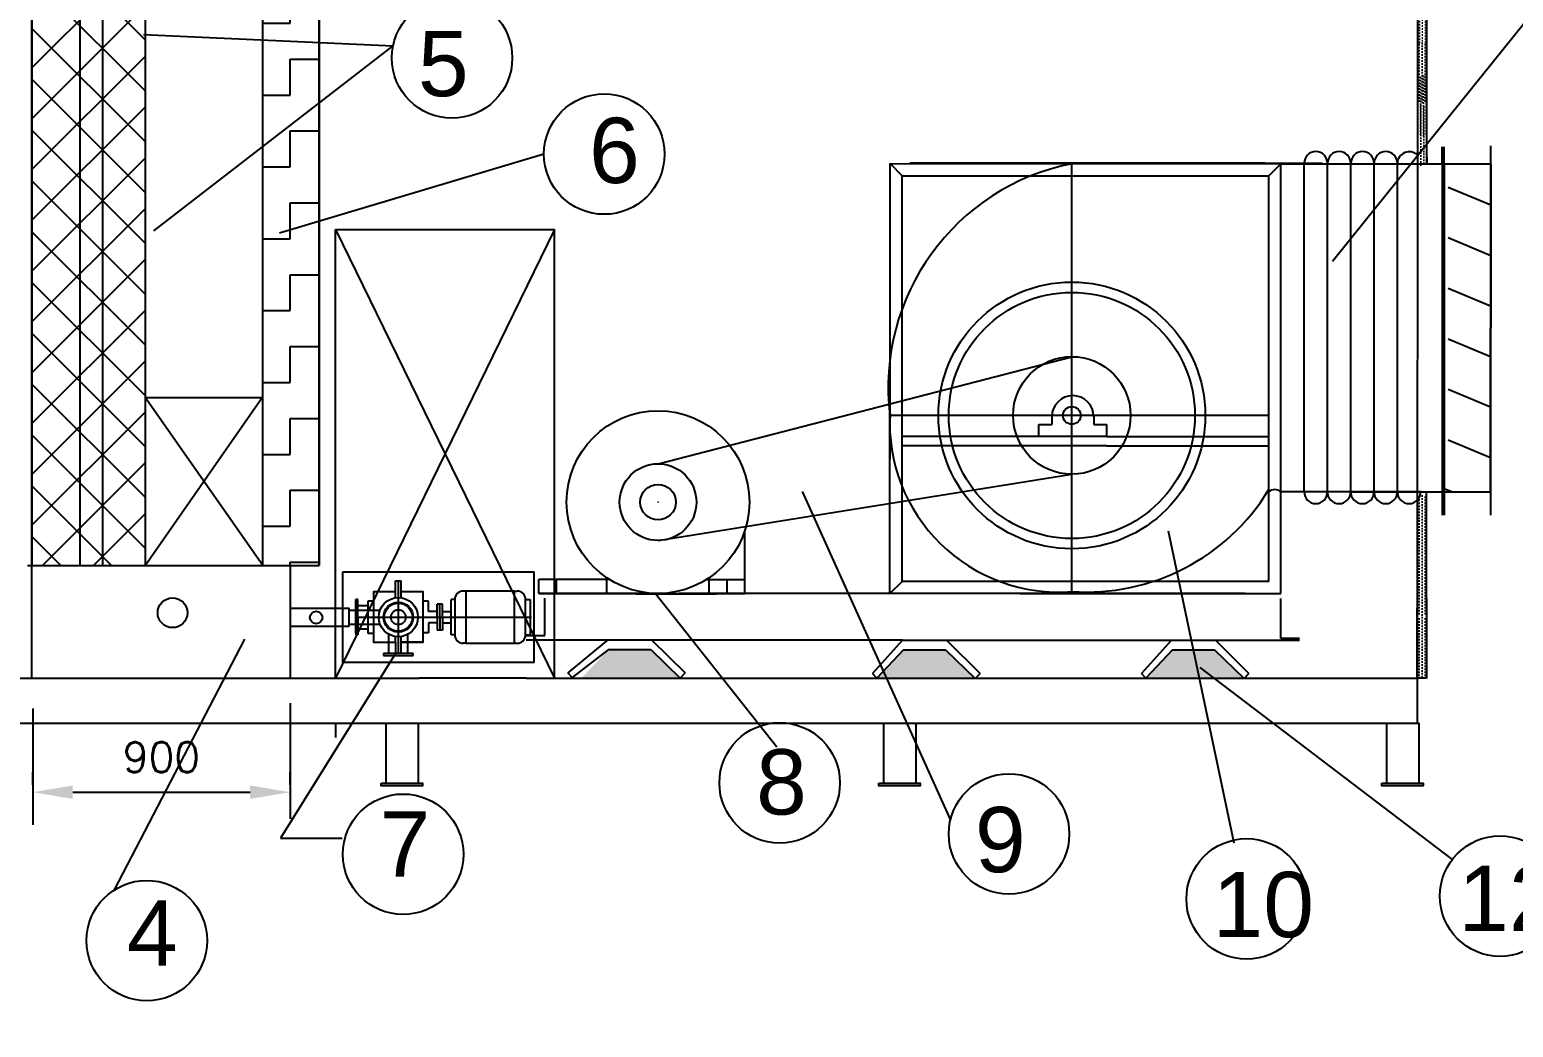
# Model space of a CAD drawing. Extents: x -10400 to 58680, y -1383 to 18331.
# Drawn here: x -8333 to -6109, y 999 to 2494 of the extents above; entities that cross this region are included whole.
import ezdxf

# ---------------------------------------------------------------- set-up
doc = ezdxf.new("R2010")
doc.units = 0
doc.header["$LTSCALE"] = 5
doc.header["$PDMODE"] = 3
doc.layers.get('0').update_dxf_attribs({"linetype": 'CONTINUOUS'})
doc.layers.get('DEFPOINTS').update_dxf_attribs({"linetype": 'CONTINUOUS'})
doc.styles.get("Standard").update_dxf_attribs({"font": 'romans.shx', "height": 150})
doc.dimstyles.get("Standard").update_dxf_attribs({"dimscale": 30, "dimtxt": 2, "dimasz": 1, "dimexe": 0.5, "dimexo": 0.5, "dimgap": 0.2, "dimtad": 1, "dimdec": 0, "dimdsep": 46, "dimtxsty": 'Standard', "dimcen": 2.5, "dimadec": 0, "dimazin": 0, "dimtfac": 1, "dimtdec": 0, "dimtmove": 2, "dimatfit": 3, "dimfxl": 1, "dimtolj": 1, "dimtzin": 0, "dimarcsym": 0})

# ---------------------------------------------------------------- blocks, each defined once
blk = doc.blocks.new('*D26')
at = {"color": 0, "lineweight": -2, "transparency": 16777216}
for p, q in [((-8328.5, 1362.4), (-8328.5, 1381.1)), ((-7942.6, 1362.4), (-7942.6, 1381.1)), ((-8268.5, 1351.1), (-8002.6, 1351.1))]:
    blk.add_line(p, q, dxfattribs=at)
at = {"color": 0, "transparency": 16777216}
for points in [[(-8268.5, 1361.1), (-8268.5, 1341.1), (-8328.5, 1351.1)], [(-8002.6, 1361.1), (-8002.6, 1341.1), (-7942.6, 1351.1)]]:
    blk.add_solid(points, dxfattribs=at)
at = {"layer": 'DEFPOINTS', "color": 0, "transparency": 16777216}
for p in [(-7942.6, 1351.1), (-8328.5, 1302.4), (-7942.6, 1302.4)]:
    blk.add_point(p, dxfattribs=at)
at = {"color": 0, "transparency": 16777216, "insert": (-8135.6, 1403.6), "char_height": 45, "attachment_point": 5}
blk.add_mtext('\\A1;900', dxfattribs=at)

msp = doc.modelspace()

# ---------------------------------------------------------------- hatches: boundary and pattern name
h = msp.add_hatch()
h.set_pattern_fill('CROSS', color=0, scale=2.795901, style=0)
h.set_pattern_definition([(0, (-33536.604, 75.388), (17.75397, 17.75397), [8.876985, -26.630954]), (90, (-33532.165, 70.95), (-17.75397, 17.75397), [8.876985, -26.630954])])
h.paths.add_polyline_path([(-8552, 2248.6), (-8627.5, 2248.6), (-8627.5, 2088.1), (-8552, 2088.1)])
h.paths.add_polyline_path([(-8627.5, 1908.2), (-8552, 1908.2), (-8552, 2077.1), (-8627.5, 2077.1)])
h.paths.add_polyline_path([(-8552, 1897.2), (-8627.5, 1897.2), (-8627.5, 1720.1), (-8552, 1720.1)])
h.paths.add_polyline_path([(-8407.9, 5194.6), (-8407.9, 5564.5), (-8478.3, 5564.5), (-8478.3, 5194.6)], flags=9)
h.paths.add_polyline_path([(-8736, 5196.2), (-8736, 5774), (-8806.4, 5774), (-8806.4, 5196.2)], flags=9)
h.paths.add_polyline_path([(-9074.1, 5212.5), (-9074.1, 5832.7), (-9144.5, 5832.7), (-9144.5, 5212.5)], flags=9)
h.paths.add_polyline_path([(-663.9, 5146), (-301.7, 5146), (-301.7, 5261.9), (-663.9, 5261.9)], flags=9)
h.paths.add_polyline_path([(-884.7, 2227.5), (-786.3, 2227.5), (-786.3, 2290.1), (-884.7, 2290.1)], flags=9)
h.paths.add_polyline_path([(-1182.2, 1325), (-535.4, 1325), (-535.4, 1434.3), (-1182.2, 1434.3)], flags=9)
h.paths.add_polyline_path([(-2394, 1336.2), (-1737.2, 1336.2), (-1737.2, 1421.2), (-2394, 1421.2)], flags=9)
h.paths.add_polyline_path([(-1192.8, 1454.5), (431.9, 1454.5), (431.9, 1830.8), (-1192.8, 1830.8)], flags=9)
h.paths.add_polyline_path([(-2401, 1685.5), (-1417.9, 1685.5), (-1417.9, 1770.4), (-2401, 1770.4)], flags=9)
h.paths.add_polyline_path([(97.1, 2202.2), (374.6, 2202.2), (374.6, 2269.7), (97.1, 2269.7)], flags=9)
h.paths.add_polyline_path([(97.1, 2384.8), (374.6, 2384.8), (374.6, 2452.3), (97.1, 2452.3)], flags=9)
h.paths.add_polyline_path([(93.9, 2018), (371.4, 2018), (371.4, 2085.5), (93.9, 2085.5)], flags=9)
h.paths.add_polyline_path([(93.9, 1854.2), (371.4, 1854.2), (371.4, 1921.7), (93.9, 1921.7)], flags=9)
h.paths.add_polyline_path([(100.5, 2535.7), (378, 2535.7), (378, 2603.2), (100.5, 2603.2)], flags=9)
h.paths.add_polyline_path([(100.5, 2742.8), (378, 2742.8), (378, 2810.3), (100.5, 2810.3)], flags=9)
h.paths.add_polyline_path([(100.5, 2909.8), (378, 2909.8), (378, 2977.3), (100.5, 2977.3)], flags=9)
h.paths.add_polyline_path([(96.9, 3046.6), (359.4, 3046.6), (359.4, 3114.1), (96.9, 3114.1)], flags=9)
h.paths.add_polyline_path([(96.9, 3208.7), (359.4, 3208.7), (359.4, 3276.2), (96.9, 3276.2)], flags=9)
h.paths.add_polyline_path([(103.2, 3347.4), (380.7, 3347.4), (380.7, 3414.9), (103.2, 3414.9)], flags=9)
h.paths.add_polyline_path([(103.2, 3544.2), (380.7, 3544.2), (380.7, 3611.7), (103.2, 3611.7)], flags=9)
h.paths.add_polyline_path([(-854.4, 1840.9), (-421.2, 1840.9), (-421.2, 1936.3), (-854.4, 1936.3)], flags=9)
h.paths.add_polyline_path([(-856.4, 2000.6), (-421.2, 2000.6), (-421.2, 2096), (-856.4, 2096)], flags=9)
h.paths.add_polyline_path([(-894.3, 2552.7), (-720.4, 2552.7), (-720.4, 2615.3), (-894.3, 2615.3)], flags=9)
h.paths.add_polyline_path([(-894.3, 2739.4), (-720.4, 2739.4), (-720.4, 2802), (-894.3, 2802)], flags=9)
h.paths.add_polyline_path([(-889.1, 3031.4), (-598, 3031.4), (-598, 3094), (-889.1, 3094)], flags=9)
h.paths.add_polyline_path([(-889.5, 3193.9), (-598.3, 3193.9), (-598.3, 3256.5), (-889.5, 3256.5)], flags=9)
h.paths.add_polyline_path([(-2596.5, 1823.7), (-2451.2, 1823.7), (-2451.2, 1926.6), (-2596.5, 1926.6)], flags=9)
h.paths.add_polyline_path([(-2424.4, 1830.4), (-1297.6, 1830.4), (-1297.6, 1925.8), (-2424.4, 1925.8)], flags=9)
h.paths.add_polyline_path([(-2597, 1996.4), (-2451.6, 1996.4), (-2451.6, 2099.2), (-2597, 2099.2)], flags=9)
h.paths.add_polyline_path([(-2594.7, 2188.4), (-2449.3, 2188.4), (-2449.3, 2291.3), (-2594.7, 2291.3)], flags=9)
h.paths.add_polyline_path([(-2594.7, 2348.8), (-2446, 2348.8), (-2446, 2451.7), (-2594.7, 2451.7)], flags=9)
h.paths.add_polyline_path([(-2594.7, 2542.3), (-2449.3, 2542.3), (-2449.3, 2645.2), (-2594.7, 2645.2)], flags=9)
h.paths.add_polyline_path([(-2594.7, 2715.3), (-2449.3, 2715.3), (-2449.3, 2818.2), (-2594.7, 2818.2)], flags=9)
h.paths.add_polyline_path([(-2594.7, 2871.7), (-2468.9, 2871.7), (-2468.9, 2974.6), (-2594.7, 2974.6)], flags=9)
h.paths.add_polyline_path([(-2594.7, 3009), (-2449.3, 3009), (-2449.3, 3111.9), (-2594.7, 3111.9)], flags=9)
h.paths.add_polyline_path([(-2584.9, 3163.8), (-2452.6, 3163.8), (-2452.6, 3266.7), (-2584.9, 3266.7)], flags=9)
h.paths.add_polyline_path([(-2584.9, 3341.5), (-2449.3, 3341.5), (-2449.3, 3444.4), (-2584.9, 3444.4)], flags=9)
h.paths.add_polyline_path([(-889.9, 3525.8), (-530.2, 3525.8), (-530.2, 3621.2), (-889.9, 3621.2)], flags=9)
h.paths.add_polyline_path([(-2584.9, 3529.9), (-2449.3, 3529.9), (-2449.3, 3632.8), (-2584.9, 3632.8)], flags=9)
h.paths.add_polyline_path([(-2593.1, 3745.2), (-2457.6, 3745.2), (-2457.6, 3848.1), (-2593.1, 3848.1)], flags=9)
h.paths.add_polyline_path([(-2589.8, 3953.9), (-2454.3, 3953.9), (-2454.3, 4056.8), (-2589.8, 4056.8)], flags=9)
h.paths.add_polyline_path([(-2405.7, 3938.9), (-1806.5, 3938.9), (-1806.5, 4001.5), (-2405.7, 4001.5)], flags=9)
h.paths.add_polyline_path([(-907, 4088.9), (342.9, 4088.9), (342.9, 4184.3), (-907, 4184.3)], flags=9)
h.paths.add_polyline_path([(99.2, 3744.9), (376.7, 3744.9), (376.7, 3812.4), (99.2, 3812.4)], flags=9)
h.paths.add_polyline_path([(859.1, 4430.4), (954.5, 4430.4), (954.5, 4497.9), (859.1, 4497.9)], flags=9)
h.paths.add_polyline_path([(850.3, 4576.6), (945.6, 4576.6), (945.6, 4644.1), (850.3, 4644.1)], flags=9)
h.paths.add_polyline_path([(850.3, 4789.4), (945.6, 4789.4), (945.6, 4856.9), (850.3, 4856.9)], flags=9)
h.paths.add_polyline_path([(850.3, 5009.6), (945.6, 5009.6), (945.6, 5077.1), (850.3, 5077.1)], flags=9)
h.paths.add_polyline_path([(850.3, 5198.1), (945.6, 5198.1), (945.6, 5265.6), (850.3, 5265.6)], flags=9)
h.paths.add_polyline_path([(850.3, 5445.5), (932.8, 5445.5), (932.8, 5513), (850.3, 5513)], flags=9)
h.paths.add_polyline_path([(850.3, 5549.8), (1027, 5549.8), (1027, 5696.6), (850.3, 5696.6)], flags=9)
h.paths.add_polyline_path([(870, 5752.8), (1046.7, 5752.8), (1046.7, 5899.6), (870, 5899.6)], flags=9)
h.paths.add_polyline_path([(858.1, 6070.8), (940.6, 6070.8), (940.6, 6138.3), (858.1, 6138.3)], flags=9)
h.paths.add_polyline_path([(858.1, 6243.2), (953.4, 6243.2), (953.4, 6310.7), (858.1, 6310.7)], flags=9)
h.paths.add_polyline_path([(858.1, 6438.7), (953.4, 6438.7), (953.4, 6506.2), (858.1, 6506.2)], flags=9)
h.paths.add_polyline_path([(858.1, 6669.2), (953.4, 6669.2), (953.4, 6736.7), (858.1, 6736.7)], flags=9)
h.paths.add_polyline_path([(-2390.3, 6220.6), (-1099.5, 6220.6), (-1099.5, 6283.2), (-2390.3, 6283.2)], flags=9)
h.paths.add_polyline_path([(-2388, 6318.3), (-817.1, 6318.3), (-817.1, 6380.9), (-2388, 6380.9)], flags=9)
h.paths.add_polyline_path([(-2390.6, 6422), (-1066.1, 6422), (-1066.1, 6484.6), (-2390.6, 6484.6)], flags=9)
h.paths.add_polyline_path([(-2388.3, 6519.4), (-775.7, 6519.4), (-775.7, 6582), (-2388.3, 6582)], flags=9)
h.paths.add_polyline_path([(-2388, 6621.4), (-1413.3, 6621.4), (-1413.3, 6684), (-2388, 6684)], flags=9)
h.paths.add_polyline_path([(-8672.7, 6609.4), (-8411.8, 6609.4), (-8411.8, 6701.2), (-8672.7, 6701.2)], flags=9)
h.paths.add_polyline_path([(-8317.6, 6550.6), (-8056.7, 6550.6), (-8056.7, 6642.4), (-8317.6, 6642.4)], flags=9)
h.paths.add_polyline_path([(-2424.9, 2003.1), (-1298.1, 2003.1), (-1298.1, 2098.5), (-2424.9, 2098.5)], flags=9)
h.paths.add_polyline_path([(-2418.9, 2166.3), (-1763.1, 2166.3), (-1763.1, 2261.7), (-2418.9, 2261.7)], flags=9)
h.paths.add_polyline_path([(-2413.4, 2361.9), (-1410.9, 2361.9), (-1410.9, 2424.5), (-2413.4, 2424.5)], flags=9)
h.paths.add_polyline_path([(-2413.4, 2565.2), (-1440.7, 2565.2), (-1440.7, 2627.8), (-2413.4, 2627.8)], flags=9)
h.paths.add_polyline_path([(-2413.4, 2727.4), (-1524.1, 2727.4), (-1524.1, 2790), (-2413.4, 2790)], flags=9)
h.paths.add_polyline_path([(-894.3, 2892.8), (-720.4, 2892.8), (-720.4, 2955.4), (-894.3, 2955.4)], flags=9)
h.paths.add_polyline_path([(-2413.4, 2881.3), (-2003.1, 2881.3), (-2003.1, 2943.9), (-2413.4, 2943.9)], flags=9)
h.paths.add_polyline_path([(-2415.4, 3031.2), (-1591.7, 3031.2), (-1591.7, 3093.8), (-2415.4, 3093.8)], flags=9)
h.paths.add_polyline_path([(-2413.4, 3186.2), (-1778.5, 3186.2), (-1778.5, 3248.8), (-2413.4, 3248.8)], flags=9)
h.paths.add_polyline_path([(-2413.4, 3351.5), (-1915.6, 3351.5), (-1915.6, 3414.1), (-2413.4, 3414.1)], flags=9)
h.paths.add_polyline_path([(-899.3, 3355.8), (-539.6, 3355.8), (-539.6, 3451.2), (-899.3, 3451.2)], flags=9)
h.paths.add_polyline_path([(-2415.4, 3546.9), (-1796.4, 3546.9), (-1796.4, 3609.5), (-2415.4, 3609.5)], flags=9)
h.paths.add_polyline_path([(-894.3, 3718), (-534.6, 3718), (-534.6, 3813.4), (-894.3, 3813.4)], flags=9)
h.paths.add_polyline_path([(-2413.4, 3738.6), (-1945.4, 3738.6), (-1945.4, 3801.2), (-2413.4, 3801.2)], flags=9)
h.paths.add_polyline_path([(-894.8, 3941.9), (352.2, 3941.9), (352.2, 4004.5), (-894.8, 4004.5)], flags=9)
h.paths.add_polyline_path([(-2593.8, 4116.3), (-2428.9, 4116.3), (-2428.9, 4219.2), (-2593.8, 4219.2)], flags=9)
h.paths.add_polyline_path([(-2413.4, 4103.8), (-1919.6, 4103.8), (-1919.6, 4166.4), (-2413.4, 4166.4)], flags=9)
h.paths.add_polyline_path([(-654.9, 5376.6), (-99.6, 5376.6), (-99.6, 5478), (-654.9, 5478)], flags=9)
h.paths.add_polyline_path([(-807.9, -182.5), (675.1, -182.5), (675.1, 99.7), (-807.9, 99.7)], flags=9)
h.paths.add_polyline_path([(-642.6, 6642.9), (-4, 6642.9), (-4, 6745.8), (-642.6, 6745.8)], flags=9)
h.paths.add_polyline_path([(131.6, 5172.9), (695, 5172.9), (695, 5275.8), (131.6, 5275.8)], flags=9)
h.paths.add_polyline_path([(114.8, 5374.4), (678.2, 5374.4), (678.2, 5477.3), (114.8, 5477.3)], flags=9)
h.paths.add_polyline_path([(-835.3, 5812.2), (-288.2, 5812.2), (-288.2, 5934.7), (-835.3, 5934.7)], flags=9)
h.paths.add_polyline_path([(200.5, 5809), (708.4, 5809), (708.4, 5911.9), (200.5, 5911.9)], flags=9)
h.paths.add_polyline_path([(-9789.9, 6857.2), (-4804.9, 6857.2), (-4804.9, 7199.7), (-9789.9, 7199.7)], flags=9)
h.paths.add_polyline_path([(125.2, 5552), (518.8, 5552), (518.8, 5654.9), (125.2, 5654.9)], flags=9)
h.paths.add_polyline_path([(167.3, 6653.7), (560.9, 6653.7), (560.9, 6756.6), (167.3, 6756.6)], flags=9)
h.paths.add_polyline_path([(175.7, 6048.2), (569.3, 6048.2), (569.3, 6151.1), (175.7, 6151.1)], flags=9)
h.paths.add_polyline_path([(167.3, 6224.8), (560.9, 6224.8), (560.9, 6327.7), (167.3, 6327.7)], flags=9)
h.paths.add_polyline_path([(158.9, 6426.7), (552.5, 6426.7), (552.5, 6529.6), (158.9, 6529.6)], flags=9)
h.paths.add_polyline_path([(-746.3, 6245.6), (-42.4, 6245.6), (-42.4, 6348.4), (-746.3, 6348.4)], flags=9)
h.paths.add_polyline_path([(-4915.1, 1842.4), (-4279, 1842.4), (-4279, 2152.3), (-4915.1, 2152.3)], flags=9)
h.paths.add_polyline_path([(-4742, 5276), (-4123.1, 5276), (-4123.1, 5577.5), (-4742, 5577.5)], flags=9)
h.paths.add_polyline_path([(-10186.3, 1944.3), (-9731.3, 1944.3), (-9731.3, 2166), (-10186.3, 2166)], flags=9)
h.paths.add_polyline_path([(-10400.4, 5119.5), (-9925.8, 5119.5), (-9925.8, 5350.7), (-10400.4, 5350.7)], flags=9)
h.paths.add_polyline_path([(-2599, 4282.1), (-2463.5, 4282.1), (-2463.5, 4385), (-2599, 4385)], flags=9)
h.paths.add_polyline_path([(-2345.7, 5564.2), (-1814.1, 5564.2), (-1814.1, 5626.8), (-2345.7, 5626.8)], flags=9)
h.paths.add_polyline_path([(-2397, 5825.7), (-1326.8, 5825.7), (-1326.8, 5957.8), (-2397, 5957.8)], flags=9)
h.paths.add_polyline_path([(-7329, 6550.6), (-7068.1, 6550.6), (-7068.1, 6642.4), (-7329, 6642.4)], flags=9)
h.paths.add_polyline_path([(-8622.3, 1163.3), (-8497.3, 1163.3), (-8497.3, 1365), (-8622.3, 1365)], flags=9)
h.paths.add_polyline_path([(-9124.6, 1074.6), (-8999.6, 1074.6), (-8999.6, 1276.3), (-9124.6, 1276.3)], flags=9)
h.paths.add_polyline_path([(-9467.7, 1102.1), (-9342.7, 1102.1), (-9342.7, 1303.8), (-9467.7, 1303.8)], flags=9)
h.paths.add_polyline_path([(-8213.5, 1037.5), (-8088.5, 1037.5), (-8088.5, 1239.1), (-8213.5, 1239.1)], flags=9)
h.paths.add_polyline_path([(-7524.2, 2210.5), (-7399.3, 2210.5), (-7399.3, 2412.1), (-7524.2, 2412.1)], flags=9)
h.paths.add_polyline_path([(-7781.2, 2341), (-7656.3, 2341), (-7656.3, 2542.7), (-7781.2, 2542.7)], flags=9)
h.paths.add_polyline_path([(-6231.3, 1089.2), (-6030.3, 1089.2), (-6030.3, 1290.9), (-6231.3, 1290.9)], flags=9)
h.paths.add_polyline_path([(-7274.3, 1263.8), (-7149.3, 1263.8), (-7149.3, 1465.5), (-7274.3, 1465.5)], flags=9)
h.paths.add_polyline_path([(-7839.7, 1171.2), (-7714.7, 1171.2), (-7714.7, 1372.9), (-7839.7, 1372.9)], flags=9)
h.paths.add_polyline_path([(-6099.6, 6183.5), (-5514, 6183.5), (-5514, 6321.4), (-6099.6, 6321.4)], flags=9)
h.paths.add_polyline_path([(-5840.3, 5182.7), (-5254.7, 5182.7), (-5254.7, 5320.7), (-5840.3, 5320.7)], flags=9)
h.paths.add_polyline_path([(-642.6, 6465.4), (-4, 6465.4), (-4, 6568.3), (-642.6, 6568.3)], flags=9)
h.paths.add_polyline_path([(-6946.5, 1177.4), (-6821.5, 1177.4), (-6821.5, 1379), (-6946.5, 1379)], flags=9)
h.paths.add_polyline_path([(-6599.6, 1080), (-6398.6, 1080), (-6398.6, 1281.6), (-6599.6, 1281.6)], flags=9)
h.paths.add_polyline_path([(-2257, 4696.9), (-1637.9, 4696.9), (-1637.9, 4759.5), (-2257, 4759.5)], flags=9)
h.paths.add_polyline_path([(-2029.8, 1065.5), (-150.3, 1065.5), (-150.3, 1218.4), (-2029.8, 1218.4)], flags=9)
h.paths.add_polyline_path([(-829.4, 6036.5), (0.2, 6036.5), (0.2, 6173.6), (-829.4, 6173.6)], flags=9)
h.paths.add_polyline_path([(165.4, 4434.4), (395.6, 4434.4), (395.6, 4537.3), (165.4, 4537.3)], flags=9)
h.paths.add_polyline_path([(-908.8, 4263.3), (-201.7, 4263.3), (-201.7, 4366.2), (-908.8, 4366.2)], flags=9)
h.paths.add_polyline_path([(-2365.3, 4280.5), (-2100.8, 4280.5), (-2100.8, 4327.2), (-2365.3, 4327.2)], flags=9)
h.paths.add_polyline_path([(-2630.9, 866.8), (-1828, 866.8), (-1828, 1019.7), (-2630.9, 1019.7)], flags=9)
h.paths.add_polyline_path([(-1645.9, 20.2), (-1205.5, 20.2), (-1205.5, 173.1), (-1645.9, 173.1)], flags=9)
h.paths.add_polyline_path([(106.2, 4783), (752.4, 4783), (752.4, 4869.1), (106.2, 4869.1)], flags=9)
h.paths.add_polyline_path([(-2580.4, 4429.5), (-2415.5, 4429.5), (-2415.5, 4532.4), (-2580.4, 4532.4)], flags=9)
h.paths.add_polyline_path([(-2344.5, 6055.2), (-2178.5, 6055.2), (-2178.5, 6117.8), (-2344.5, 6117.8)], flags=9)
h.paths.add_polyline_path([(-2352.7, 4573), (-1644.2, 4573), (-1644.2, 4635.6), (-2352.7, 4635.6)], flags=9)
h.paths.add_polyline_path([(-2580.4, 4551.5), (-2415.5, 4551.5), (-2415.5, 4654.3), (-2580.4, 4654.3)], flags=9)
h.paths.add_polyline_path([(-2584.4, 4751), (-2419.4, 4751), (-2419.4, 4853.9), (-2584.4, 4853.9)], flags=9)
h.paths.add_polyline_path([(-2592.2, 5009.2), (-2482.8, 5009.2), (-2482.8, 5112.1), (-2592.2, 5112.1)], flags=9)
h.paths.add_polyline_path([(-2606.2, 5160.5), (-2496.8, 5160.5), (-2496.8, 5263.3), (-2606.2, 5263.3)], flags=9)
h.paths.add_polyline_path([(-2299.2, 5365.6), (-2117.4, 5365.6), (-2117.4, 5428.2), (-2299.2, 5428.2)], flags=9)
h.paths.add_polyline_path([(-2406.9, 6721.2), (-1090.4, 6721.2), (-1090.4, 6783.8), (-2406.9, 6783.8)], flags=9)
h.paths.add_polyline_path([(-7718, 587.3), (-6552, 587.3), (-6552, 875.4), (-7718, 875.4)], flags=9)
h.paths.add_polyline_path([(-808.9, 4772.6), (-63.5, 4772.6), (-63.5, 4904.9), (-808.9, 4904.9)], flags=9)
h.paths.add_polyline_path([(-2585.1, 5398.2), (-2475.6, 5398.2), (-2475.6, 5501.1), (-2585.1, 5501.1)], flags=9)
h.paths.add_polyline_path([(-2109.7, -148.6), (-1617.6, -148.6), (-1617.6, 4.3), (-2109.7, 4.3)], flags=9)
h.paths.add_polyline_path([(-2093.7, 18), (-1658.5, 18), (-1658.5, 148.6), (-2093.7, 148.6)], flags=9)
h.paths.add_polyline_path([(-2363, 4427.4), (-1674.4, 4427.4), (-1674.4, 4490), (-2363, 4490)], flags=9)
h.paths.add_polyline_path([(-2575.9, 5547.3), (-2469.8, 5547.3), (-2469.8, 5650.2), (-2575.9, 5650.2)], flags=9)
h.paths.add_polyline_path([(-2575, 6061), (-2465.6, 6061), (-2465.6, 6163.8), (-2575, 6163.8)], flags=9)
h.paths.add_polyline_path([(61.1, 4569.8), (454.7, 4569.8), (454.7, 4672.7), (61.1, 4672.7)], flags=9)
h.paths.add_polyline_path([(-2574.8, 5863.1), (-2465.4, 5863.1), (-2465.4, 5966), (-2574.8, 5966)], flags=9)
h.paths.add_polyline_path([(-2358.8, 5008.4), (-2024, 5008.4), (-2024, 5071), (-2358.8, 5071)], flags=9)
h.paths.add_polyline_path([(-2585, 6246.4), (-2475.6, 6246.4), (-2475.6, 6349.3), (-2585, 6349.3)], flags=9)
h.paths.add_polyline_path([(-2345.6, 5210.9), (-1841.9, 5210.9), (-1841.9, 5273.4), (-2345.6, 5273.4)], flags=9)
h.paths.add_polyline_path([(-2578, 6449.7), (-2468.6, 6449.7), (-2468.6, 6552.6), (-2578, 6552.6)], flags=9)
h.paths.add_polyline_path([(-2314.9, 4823.6), (-1614.3, 4823.6), (-1614.3, 4886.2), (-2314.9, 4886.2)], flags=9)
h.paths.add_polyline_path([(-2582.7, 6650.6), (-2483, 6650.6), (-2483, 6753.5), (-2582.7, 6753.5)], flags=9)
h.paths.add_polyline_path([(-1318.7, 6981.8), (-113.7, 6981.8), (-113.7, 7165.3), (-1318.7, 7165.3)], flags=9)
h.paths.add_polyline_path([(853.5, -719.5), (1092.3, -719.5), (1092.3, -566.6), (853.5, -566.6)], flags=9)
h.paths.add_polyline_path([(842.1, 6844.6), (1042.1, 6844.6), (1042.1, 6942.5), (842.1, 6942.5)], flags=9)
h.paths.add_polyline_path([(225.1, 6856.3), (470.5, 6856.3), (470.5, 6945.6), (225.1, 6945.6)], flags=9)
h.paths.add_polyline_path([(-546.6, 6828.8), (51.9, 6828.8), (51.9, 6965), (-546.6, 6965)], flags=9)
h.paths.add_polyline_path([(-1811.5, 6853.6), (-990.2, 6853.6), (-990.2, 6943), (-1811.5, 6943)], flags=9)
h.paths.add_polyline_path([(-2638.5, 6854.5), (-2412.1, 6854.5), (-2412.1, 6943.8), (-2638.5, 6943.8)], flags=9)
h.paths.add_polyline_path([(-1132.2, -683.6), (-375.5, -683.6), (-375.5, -481.7), (-1132.2, -481.7)], flags=9)
h.paths.add_polyline_path([(756.2, -499.6), (966.1, -499.6), (966.1, -346.7), (756.2, -346.7)], flags=9)
h.paths.add_polyline_path([(456.3, -713.3), (838.9, -713.3), (838.9, -560.4), (456.3, -560.4)], flags=9)
h.paths.add_polyline_path([(-1147.9, 168.7), (-627.5, 168.7), (-627.5, 370.6), (-1147.9, 370.6)], flags=9)
h.paths.add_polyline_path([(460, -498.3), (739, -498.3), (739, -345.4), (460, -345.4)], flags=9)
h.paths.add_polyline_path([(-1111.4, -516.9), (-659.8, -516.9), (-659.8, -364), (-1111.4, -364)], flags=9)
h.paths.add_polyline_path([(-2619.1, -613.6), (-2242.2, -613.6), (-2242.2, -460.8), (-2619.1, -460.8)], flags=9)
h.paths.add_polyline_path([(-1569.1, 178.7), (-1255.6, 178.7), (-1255.6, 331.6), (-1569.1, 331.6)], flags=9)
h.paths.add_polyline_path([(-2013.3, 190.4), (-1722.9, 190.4), (-1722.9, 343.2), (-2013.3, 343.2)], flags=9)
h.paths.add_polyline_path([(-2609.2, -151.4), (-2209.4, -151.4), (-2209.4, 1.5), (-2609.2, 1.5)], flags=9)
h.paths.add_polyline_path([(-2631.4, 36.1), (-2202.8, 36.1), (-2202.8, 189), (-2631.4, 189)], flags=9)
h.paths.add_polyline_path([(-2646.4, 1068.4), (-2177.5, 1068.4), (-2177.5, 1221.3), (-2646.4, 1221.3)], flags=9)
h.paths.add_polyline_path([(-2141.6, 482.6), (932.7, 482.6), (932.7, 782), (-2141.6, 782)], flags=9)
h.paths.add_polyline_path([(-2138.6, 7202.3), (-2130, 7202.3), (-2130, 7209.2), (-2138.6, 7209.2)], flags=9)
h.paths.add_polyline_path([(-5859.1, 2926.2), (-5658.1, 2926.2), (-5658.1, 3127.9), (-5859.1, 3127.9)], flags=9)
h.paths.add_polyline_path([(-5916.2, 2682.4), (-5715.2, 2682.4), (-5715.2, 2884.1), (-5916.2, 2884.1)], flags=9)
h.paths.add_polyline_path([(-7817.7, 3543.6), (-7253.2, 3543.6), (-7253.2, 3824), (-7817.7, 3824)], flags=9)
h.paths.add_polyline_path([(-6918.5, 3930.2), (-6657.6, 3930.2), (-6657.6, 4022.1), (-6918.5, 4022.1)], flags=9)
h = msp.add_hatch()
h.set_pattern_fill('ANSI37', color=0, scale=16.963811, style=0)
h.set_pattern_definition([(45, (-59752.686, 295.62), (-38.08484, 38.08484), []), (135, (-59752.686, 295.62), (-38.08484, -38.08484), [])])
h.paths.add_polyline_path([(-8160, 2605.1), (-8329.6, 2605.1), (-8329.6, 1691.1), (-8160, 1691.1)])
h = msp.add_hatch()
h.set_pattern_fill('ZIGZAG', color=0, scale=16.963811, style=0)
h.set_pattern_definition([(0, (-59648.29, 295.62), (53.8601, 53.8601), [53.8601, -53.8601]), (90, (-59594.43, 295.62), (-53.8601, 53.8601), [53.8601, -53.8601])])
h.paths.add_polyline_path([(-7899, 2605.1), (-7983.8, 2605.1), (-7983.8, 1691.1), (-7899, 1691.1)])
h = msp.add_hatch()
h.set_pattern_fill('DOTS', color=0, scale=2.795901, angle=-90, style=0)
h.set_pattern_definition([(270, (-7461.905, 31336.817), (4.4384924, -2.2192462), [0, -4.4384924])])
edge = h.paths.add_edge_path()
edge.add_line((-6240.2, 2472.7), (-6240.2, 2563.4))
edge.add_line((-6240.2, 2563.4), (-6254.2, 2563.4))
edge.add_line((-6254.2, 2544.2), (-6254.2, 2563.4))
edge.add_line((-6254.2, 2544.2), (-6254.2, 2471.9))
edge.add_line((-6254.2, 2472.7), (-6240.2, 2472.7))
h = msp.add_hatch()
h.set_pattern_fill('DOTS', color=0, scale=2.795901, angle=-90, style=0)
h.set_pattern_definition([(270, (-7462.3383, 31248.9116), (4.4384924, -2.2192462), [0, -4.4384924])])
edge = h.paths.add_edge_path()
edge.add_line((-6240.6, 2384.8), (-6240.6, 2475.5))
edge.add_line((-6240.6, 2475.5), (-6254.6, 2475.5))
edge.add_line((-6254.6, 2456.3), (-6254.6, 2475.5))
edge.add_line((-6254.6, 2456.3), (-6254.6, 2384))
edge.add_line((-6254.6, 2384.8), (-6240.6, 2384.8))
h = msp.add_hatch()
h.set_pattern_fill('DOTS', color=0, scale=2.795901, angle=-90, style=0)
h.set_pattern_definition([(270, (-7460.4277, 31199.2693), (4.4384924, -2.2192462), [0, -4.4384924])])
edge = h.paths.add_edge_path()
edge.add_line((-6238.7, 2335.2), (-6238.7, 2425.9))
edge.add_line((-6238.7, 2425.9), (-6252.7, 2425.9))
edge.add_line((-6252.7, 2406.7), (-6252.7, 2425.9))
edge.add_line((-6252.7, 2406.7), (-6252.7, 2334.4))
edge.add_line((-6252.7, 2335.2), (-6238.7, 2335.2))
h = msp.add_hatch()
h.set_pattern_fill('DOTS', color=0, scale=2.795901, angle=-90, style=0)
h.set_pattern_definition([(270, (-7464.052, 31155.355), (4.4384924, -2.2192462), [0, -4.4384924])])
edge = h.paths.add_edge_path()
edge.add_line((-6242.3, 2291.3), (-6242.3, 2382))
edge.add_line((-6242.3, 2382), (-6256.3, 2382))
edge.add_line((-6256.3, 2362.8), (-6256.3, 2382))
edge.add_line((-6256.3, 2362.8), (-6256.3, 2290.5))
edge.add_line((-6256.3, 2291.3), (-6242.3, 2291.3))
h = msp.add_hatch()
h.set_pattern_fill('DOTS', color=0, scale=2.795901, angle=-90, style=0)
h.set_pattern_definition([(270, (-7462.175, 30570.206), (4.4384924, -2.2192462), [0, -4.4384924])])
edge = h.paths.add_edge_path()
edge.add_line((-6240.5, 1706.1), (-6240.5, 1796.8))
edge.add_line((-6240.5, 1796.8), (-6254.4, 1796.8))
edge.add_line((-6254.4, 1777.6), (-6254.4, 1796.8))
edge.add_line((-6254.4, 1777.6), (-6254.4, 1705.3))
edge.add_line((-6254.4, 1706.1), (-6240.5, 1706.1))
h = msp.add_hatch()
h.set_pattern_fill('DOTS', color=0, scale=2.795901, angle=-90, style=0)
h.set_pattern_definition([(270, (-7462.1984, 30480.544), (4.4384924, -2.2192462), [0, -4.4384924])])
edge = h.paths.add_edge_path()
edge.add_line((-6240.5, 1616.4), (-6240.5, 1707.1))
edge.add_line((-6240.5, 1707.1), (-6254.5, 1707.1))
edge.add_line((-6254.5, 1687.9), (-6254.5, 1707.1))
edge.add_line((-6254.5, 1687.9), (-6254.5, 1615.7))
edge.add_line((-6254.5, 1616.4), (-6240.5, 1616.4))
h = msp.add_hatch()
h.set_pattern_fill('DOTS', color=0, scale=2.795901, angle=-90, style=0)
h.set_pattern_definition([(270, (-7462.102, 30387.9217), (4.4384924, -2.2192462), [0, -4.4384924])])
edge = h.paths.add_edge_path()
edge.add_line((-6240.4, 1523.8), (-6240.4, 1614.5))
edge.add_line((-6240.4, 1614.5), (-6254.4, 1614.5))
edge.add_line((-6254.4, 1595.3), (-6254.4, 1614.5))
edge.add_line((-6254.4, 1595.3), (-6254.4, 1523))
edge.add_line((-6254.4, 1523.8), (-6240.4, 1523.8))
h = msp.add_hatch(color=0)
h.paths.add_polyline_path([(-6557.1, 1564.3), (-6620.4, 1564.3), (-6660, 1522.2), (-6513.9, 1522.2)])
h.paths.add_polyline_path([(-6960.3, 1564.3), (-7023.6, 1564.3), (-7063.2, 1522.2), (-6917, 1522.2)])
h.paths.add_polyline_path([(-7402.1, 1565.2), (-7465.4, 1565.2), (-7505, 1523.1), (-7505.1, 1522.2), (-7357.9, 1522.2)])

# ---------------------------------------------------------------- linework, layer by layer
at = {"color": 0}
for p, q in [((-6380.2, 2147.3), (-5896.9, 2748.7)), ((-6239.3, 2738.9), (-6239.3, 2293.4)), ((-8258, 2651.9), (-8258, 1691.1)), ((-8224, 2651.9), (-8224, 1691.1)), ((-8329.6, 2605.1), (-8329.6, 1691.1)), ((-7983.8, 1691.1), (-7983.8, 2605.1)), ((-7899, 2605.1), (-7899, 1691.1)), ((-7899, 1691.1), (-7899, 2605.1)), ((-6253.2, 2598.2), (-6253.5, 1454.4)), ((-8162.6, 2487.1), (-7788.4, 2470.2)), ((-8147.2, 2192.7), (-7788.4, 2470.2)), ((-6239.3, 2313), (-6239, 2293.3)), ((-6216, 2293.3), (-6216, 2318.5)), ((-6213.2, 2293.3), (-6213.2, 2318.5)), ((-6143.3, 2293.3), (-6143.3, 2320.1)), ((-7562.3, 2307.7), (-7958.5, 2189.1)), ((-7043.7, 1648.9), (-7043.6, 2293.4)), ((-7043.6, 2293.4), (-6457.9, 2293.3)), ((-7043.6, 2293.4), (-7025.4, 2275.2)), ((-6481.4, 2293.9), (-7014, 2294.1)), ((-6819.5, 2294), (-6395.3, 2293.9)), ((-6771.1, 1648.9), (-6771, 2293.4)), ((-6457.9, 2293.3), (-6691.8, 2293.3)), ((-6476, 2275.1), (-6457.9, 2293.3)), ((-6458, 1648.9), (-6457.9, 2293.3)), ((-6457.9, 1801.2), (-6457.9, 2293.3)), ((-6457.9, 2293.3), (-6353, 2293.3)), ((-6455.4, 2293.9), (-6455.4, 2293.9)), ((-6455.4, 2293.9), (-6455.4, 2293.3)), ((-6455.4, 2293.9), (-6455.4, 2293.3)), ((-6455.4, 2293.3), (-6455.4, 2293.3)), ((-6455.4, 2293.3), (-6436.6, 2293.3)), ((-6423, 1801.2), (-6422.9, 2293.3)), ((-6388, 1801.2), (-6388, 2293.3)), ((-6353.1, 1801.2), (-6353, 2293.3)), ((-6353, 2293.3), (-6143.3, 2293.3)), ((-6318.1, 1801.2), (-6318.1, 2293.3)), ((-6283.2, 1801.2), (-6283.1, 2293.3)), ((-6248.2, 2293.3), (-6143.3, 2293.3)), ((-6216, 2293.3), (-6216.1, 1801.2)), ((-6216, 2293.3), (-6216.1, 1801.2)), ((-6213.2, 2293.3), (-6213.3, 1801.2)), ((-6213.2, 2293.3), (-6213.3, 1801.2)), ((-6213.2, 2293.3), (-6143.3, 2293.3)), ((-6143.3, 2293.3), (-6143.4, 1801.2)), ((-6143.4, 1801.2), (-6143.3, 2293.3)), ((-7025.5, 1667.1), (-7025.4, 2275.2)), ((-7025.4, 2275.2), (-6476, 2275.1)), ((-6476.1, 1667), (-6476, 2275.1)), ((-6207, 2258.2), (-6143.3, 2231.6)), ((-7874.6, 1522.2), (-7874.6, 2194.7)), ((-7874.6, 2194.7), (-7546.6, 2194.7)), ((-7546.6, 2194.7), (-7874.6, 1522.2)), ((-7874.6, 2194.7), (-7546.6, 1522.2)), ((-7546.6, 1522.2), (-7546.6, 2194.7)), ((-6207, 2182.5), (-6143.3, 2155.9)), ((-6207, 2106.7), (-6143.4, 2080.2)), ((-7043.7, 1648.9), (-7043.6, 2050.6)), ((-6771.1, 1648.9), (-6771, 2050.5)), ((-6207, 2031), (-6143.4, 2004.5)), ((-7391.3, 1843.5), (-6771.1, 2004)), ((-8160, 1691.1), (-7983.8, 1944.1)), ((-7983.8, 1691.1), (-8160, 1942.9)), ((-8160, 1942.9), (-7983.8, 1942.9)), ((-6207, 1955.3), (-6143.4, 1928.8)), ((-6476.1, 1915.9), (-7043.7, 1915.9)), ((-6718.7, 1884.2), (-7025.5, 1884.2)), ((-6718.7, 1870.2), (-7025.5, 1870.3)), ((-6718.7, 1884.2), (-6476.1, 1884.2)), ((-6718.7, 1870.2), (-6476.1, 1870.2)), ((-6207, 1879.6), (-6143.4, 1853)), ((-7391.3, 1728.5), (-6771.1, 1827.8)), ((-6248.2, 1801.2), (-6457.9, 1801.2)), ((-6353.1, 1801.2), (-6143.4, 1801.2)), ((-6248.2, 1801.2), (-6143.4, 1801.2)), ((-6239.3, 1641.7), (-6239.3, 1801.2)), ((-6216.1, 1801.2), (-6216.1, 1766.3)), ((-6216.1, 1801.2), (-6216.1, 1766.3)), ((-6213.3, 1806.4), (-6200.7, 1801.2)), ((-6213.3, 1801.2), (-6213.3, 1766.3)), ((-6213.3, 1801.2), (-6213.3, 1766.3)), ((-6213.3, 1801.2), (-6143.4, 1801.2)), ((-6143.4, 1801.2), (-6143.4, 1766.2)), ((-6143.4, 1801.2), (-6143.4, 1766.2)), ((-7261.2, 1649), (-7261.2, 1742.8)), ((-6626.6, 1742.9), (-6528.4, 1275.2)), ((-8336.4, 1691.1), (-7899, 1691.1)), ((-8329.6, 1522.2), (-8329.6, 1691.7)), ((-7942, 1522.2), (-7942, 1691.7)), ((-7784.7, 1642.6), (-7784.7, 1668)), ((-7784.7, 1642.6), (-7784.7, 1668)), ((-7784.7, 1651.3), (-7784.7, 1668)), ((-7784.7, 1668), (-7776.3, 1668)), ((-7780.5, 1559), (-7780.5, 1668)), ((-7776.3, 1642.6), (-7776.3, 1668)), ((-7464.1, 1669.9), (-7570.1, 1669.9)), ((-7570.1, 1649), (-7570.1, 1669.9)), ((-7543.5, 1649), (-7543.5, 1669.9)), ((-7468.1, 1649), (-7468.1, 1669.9)), ((-7318.4, 1669.9), (-7261.2, 1669.9)), ((-7314.4, 1649), (-7314.4, 1669.9)), ((-7287.8, 1649), (-7287.8, 1669.9)), ((-7817.5, 1651.3), (-7817.5, 1613.5)), ((-7679.1, 1652.7), (-7683.3, 1652.7)), ((-7606.4, 1652.7), (-7602.3, 1652.7)), ((-7570.1, 1649), (-7275.2, 1649)), ((-7391.3, 1649), (-7570.1, 1649)), ((-7544.1, 1648.8), (-7304.2, 1647.9)), ((-7359.4, 1648.7), (-7406.2, 1648.7)), ((-7391.3, 1649), (-7261.2, 1649)), ((-7024.8, 1649), (-7360.1, 1649)), ((-7043.7, 1648.9), (-7025.5, 1667.1)), ((-6511.1, 1648.9), (-7043.7, 1648.9)), ((-6476.1, 1667), (-7025.5, 1667.1)), ((-6849.2, 1648.9), (-6458, 1648.9)), ((-7854.8, 1624), (-7807.9, 1624)), ((-7844.1, 1613.5), (-7844.1, 1640.1)), ((-7841.3, 1640.1), (-7844.1, 1640.1)), ((-7844.1, 1589.1), (-7844.1, 1638)), ((-7842.7, 1613.5), (-7842.7, 1640.1)), ((-7842.7, 1589.1), (-7842.7, 1638)), ((-7841.3, 1613.5), (-7841.3, 1640.1)), ((-7841.3, 1589.1), (-7841.3, 1638)), ((-7841.3, 1631), (-7825.9, 1631)), ((-7825.9, 1589.1), (-7825.9, 1638)), ((-7825.9, 1638), (-7817.5, 1638)), ((-7735.1, 1637.3), (-7743.4, 1637.3)), ((-7743.4, 1589.8), (-7743.4, 1637.3)), ((-7735.1, 1621.9), (-7735.1, 1637.3)), ((-7722.5, 1613.5), (-7722.5, 1633.1)), ((-7714.1, 1633.1), (-7722.5, 1633.1)), ((-7718.3, 1613.5), (-7718.3, 1633.1)), ((-7714.1, 1613.5), (-7714.1, 1633.1)), ((-7695.9, 1640.1), (-7701.5, 1640.1)), ((-7701.5, 1587), (-7701.5, 1640.1)), ((-7695.9, 1640.1), (-7695.9, 1587)), ((-7589.7, 1587), (-7589.7, 1640.1)), ((-7589.7, 1640.1), (-7582.7, 1640.1)), ((-7582.7, 1640.1), (-7582.7, 1587)), ((-7561, 1585.8), (-7561, 1642)), ((-6458, 1581.5), (-6458, 1641.7)), ((-6253.3, 1522.2), (-6253.3, 1627.1)), ((-6239.3, 1641.7), (-6239.3, 1522.2)), ((-7854.8, 1603), (-7807.9, 1603)), ((-7844.1, 1613.5), (-7844.1, 1587)), ((-7842.7, 1613.5), (-7842.7, 1587)), ((-7841.3, 1613.5), (-7841.3, 1596)), ((-7841.3, 1613.5), (-7841.3, 1587)), ((-7817.5, 1613.5), (-7817.5, 1589.1)), ((-7809.9, 1613.5), (-7743.4, 1613.5)), ((-7730.9, 1621.9), (-7735.1, 1621.9)), ((-7730.9, 1605.1), (-7735.1, 1605.1)), ((-7735.1, 1605.1), (-7735.1, 1589.8)), ((-7722.5, 1621.9), (-7730.9, 1621.9)), ((-7722.5, 1605.1), (-7730.9, 1605.1)), ((-7722.5, 1613.5), (-7722.5, 1593.9)), ((-7718.3, 1613.5), (-7718.3, 1605.1)), ((-7718.3, 1613.5), (-7718.3, 1593.9)), ((-7714.1, 1613.5), (-7714.1, 1621.9)), ((-7714.1, 1621.9), (-7701.5, 1621.9)), ((-7714.1, 1613.5), (-7714.1, 1605.1)), ((-7714.1, 1613.5), (-7714.1, 1593.9)), ((-7714.1, 1605.1), (-7701.5, 1605.1)), ((-8206.1, 1204.7), (-8010.7, 1580.3)), ((-7841.3, 1587), (-7844.1, 1587)), ((-7841.3, 1596), (-7825.9, 1596)), ((-7817.5, 1589.1), (-7825.9, 1589.1)), ((-7794.5, 1559), (-7794.5, 1587.7)), ((-7784.7, 1575.8), (-7784.7, 1584.5)), ((-7784.7, 1575.8), (-7784.7, 1584.5)), ((-7776.3, 1575.8), (-7776.3, 1584.5)), ((-7766.5, 1559), (-7766.5, 1587.7)), ((-7735.1, 1589.8), (-7743.4, 1589.8)), ((-7714.1, 1593.9), (-7722.5, 1593.9)), ((-7695.9, 1587), (-7701.5, 1587)), ((-7589.7, 1587), (-7582.7, 1587)), ((-7588.9, 1585.8), (-7561, 1585.8)), ((-7320.8, 1578.8), (-7588.9, 1578.8)), ((-7466.6, 1579.7), (-7526.7, 1530.2)), ((-7466.6, 1579.7), (-7400.9, 1579.7)), ((-7400.9, 1579.7), (-7350.5, 1530.2)), ((-7024.8, 1579.1), (-7360.1, 1579.1)), ((-7024.8, 1578.8), (-7069.8, 1529.3)), ((-7024.8, 1578.8), (-6959.1, 1578.8)), ((-6959.1, 1579.1), (-6430, 1579.1)), ((-6959.1, 1578.8), (-6908.7, 1529.3)), ((-6621.7, 1578.8), (-6666.6, 1529.3)), ((-6621.7, 1578.8), (-6556, 1578.8)), ((-6556, 1578.8), (-6505.6, 1529.3)), ((-6430, 1581.5), (-6458, 1581.5)), ((-7784.7, 1559), (-7957, 1282.4)), ((-7780.5, 1559), (-7802.9, 1559)), ((-7802.9, 1559), (-7802.9, 1556.2)), ((-7784.7, 1575.8), (-7784.7, 1559)), ((-7758.1, 1559), (-7780.5, 1559)), ((-7743.4, 1575.8), (-7776.3, 1575.8)), ((-7776.3, 1559), (-7776.3, 1575.8)), ((-7758.1, 1556.2), (-7758.1, 1559)), ((-7679.1, 1574.4), (-7683.3, 1574.4)), ((-7606.4, 1574.4), (-7602.3, 1574.4)), ((-7465.4, 1565.2), (-7520.1, 1523.1)), ((-7465.4, 1565.2), (-7402.1, 1565.2)), ((-7402.1, 1565.2), (-7357.9, 1522.2)), ((-7023.6, 1564.3), (-7063.2, 1522.2)), ((-7023.6, 1564.3), (-6960.3, 1564.3)), ((-6960.3, 1564.3), (-6916.1, 1521.4)), ((-6620.4, 1564.3), (-6660, 1522.2)), ((-6620.4, 1564.3), (-6557.1, 1564.3)), ((-6557.1, 1564.3), (-6513, 1521.4)), ((-7802.9, 1556.2), (-7758.1, 1556.2)), ((-8436, 1522.2), (-7749.1, 1522.2)), ((-7588.9, 1522.2), (-7749.1, 1522.2)), ((-7588.9, 1522.2), (-6253.3, 1522.2)), ((-7520.1, 1523.1), (-7526.7, 1530.2)), ((-7357.9, 1522.2), (-7350.5, 1530.2)), ((-7063.2, 1522.2), (-7069.8, 1529.3)), ((-6916.1, 1521.4), (-6908.7, 1529.3)), ((-6660, 1522.2), (-6666.6, 1529.3)), ((-6513, 1521.4), (-6505.6, 1529.3)), ((-6239.3, 1522.2), (-6253.3, 1522.2)), ((-8328.5, 1476.4), (-8328.5, 1302.4)), ((-7942.6, 1484.8), (-7942.6, 1311.3)), ((-8713.2, 1454.4), (-6250.5, 1454.4)), ((-7874.2, 1433.3), (-7874.2, 1454.4)), ((-6253.5, 1364.7), (-6253.5, 1364.6)), ((-7957, 1282.4), (-7864.8, 1282.4))]:
    msp.add_line(p, q, dxfattribs=at)
at = {"color": 0, "ltscale": 100}
for p, q in [((-6952.3, 1309.1), (-7174.9, 1801.9)), ((-7395.1, 1649), (-7213.1, 1418.9)), ((-6579.2, 1538), (-6201.2, 1250.1))]:
    msp.add_line(p, q, dxfattribs=at)
at = {"color": 0}
for points in [[(-8329.6, 1691.1), (-8329.6, 2605.1), (-8160, 2605.1), (-8160, 1691.1)], [(-7983.8, 1691.1), (-7983.8, 2605.1), (-7899, 2605.1), (-7899, 1691.1)], [(-7784.7, 1651.3), (-7817.5, 1651.3), (-7817.5, 1575.8), (-7784.7, 1575.8)], [(-7776.3, 1575.8), (-7743.4, 1575.8), (-7743.4, 1651.3), (-7776.3, 1651.3)], [(-7799.1, 1454.4), (-7799.1, 1364.7), (-7750.2, 1364.7), (-7750.2, 1454.4)], [(-7053.2, 1454.4), (-7053.2, 1364.7), (-7004.3, 1364.7), (-7004.3, 1454.4)], [(-6299.4, 1454.4), (-6299.4, 1364.7), (-6250.5, 1364.7), (-6250.5, 1454.4)]]:
    msp.add_lwpolyline(points, dxfattribs=at)
for points in [[(-7606.4, 1652.7), (-7679.1, 1652.7), (-7679.1, 1574.4), (-7606.4, 1574.4)], [(-7854.8, 1599.6), (-7942.2, 1599.6), (-7942.2, 1627.1), (-7854.8, 1627.1)], [(-7806.1, 1364.6), (-7744.3, 1364.6), (-7744.3, 1360.6), (-7806.1, 1360.6)], [(-7060.2, 1364.6), (-6998.4, 1364.6), (-6998.4, 1360.6), (-7060.2, 1360.6)], [(-6306.4, 1364.6), (-6244.6, 1364.6), (-6244.6, 1360.6), (-6306.4, 1360.6)]]:
    msp.add_lwpolyline(points, close=True, dxfattribs=at)
for centre, radius in [((-7700, 2451.8), 90.3), ((-7471.9, 2307.7), 90.3), ((-6771.1, 1915.9), 199.9), ((-6771.1, 1915.9), 184.5), ((-6771.1, 1915.9), 88.1), ((-7391.3, 1786), 137), ((-6771.1, 1915.9), 13.3), ((-7391.3, 1786), 57.5), ((-7391.3, 1786), 26.6), ((-7391.3, 1786), 5.085713797335173e-12), ((-8118.9, 1620.1), 22.3), ((-7780.5, 1613.5), 29.4), ((-7780.5, 1613.5), 22.4), ((-7780.5, 1613.5), 21), ((-7780.5, 1613.5), 11.2), ((-7903.7, 1613.1), 9.4), ((-7209, 1365.1), 90.3), ((-6865.3, 1288.5), 90.3), ((-7773.3, 1258.1), 90.3), ((-6509.1, 1191.2), 90.3), ((-6129.3, 1195.3), 90.3), ((-8157.5, 1128.6), 90.3)]:
    msp.add_circle(centre, radius, dxfattribs=at)
for centre, radius, start, end in [((-6704.4, 1958), 341.9, 101.2391, 187.0706), ((-6405.4, 2293.9), 17.5, 359.9925, 179.9925), ((-6370.5, 2293.9), 17.5, 359.9925, 179.9925), ((-6335.5, 2293.9), 17.5, 359.9925, 179.9925), ((-6300.6, 2293.9), 17.5, 359.9925, 179.9925), ((-6265.6, 2293.8), 17.5, 44.8136, 179.9925), ((-6790.5, 1904.6), 253.5, 176.7787, 274.3938), ((-6749.6, 1971.9), 320.8, 266.1526, 328.473), ((-6467, 1791.6), 13.2, 46.54, 133.445), ((-6405.5, 1801.2), 17.5, 179.9925, 359.9925), ((-6370.6, 1801.2), 17.5, 179.9925, 359.9925), ((-6335.6, 1801.2), 17.5, 179.9925, 359.9925), ((-6300.7, 1801.2), 17.5, 179.9925, 359.9925), ((-6265.7, 1801.2), 17.5, 179.9925, 359.9925), ((-7683.3, 1640.1), 12.6, 90, 180), ((-7602.3, 1640.1), 12.6, 0, 90), ((-7683.3, 1587), 12.6, 180, 270), ((-7602.3, 1587), 12.6, 270, 0)]:
    msp.add_arc(centre, radius, start, end, dxfattribs=at)
at = {"layer": 'DEFPOINTS'}
for p, q in [((-6801, 1914.3), (-6801, 1902.5)), ((-6738.3, 1914.3), (-6738.3, 1902.4)), ((-6820.6, 1902.5), (-6801, 1902.5)), ((-6820.6, 1884.2), (-6820.6, 1902.5)), ((-6738.3, 1902.4), (-6718.7, 1902.4)), ((-6718.7, 1884.2), (-6718.7, 1902.4)), ((-7863.5, 1681.7), (-7576.9, 1681.7)), ((-7863.5, 1545.4), (-7863.5, 1681.7)), ((-7576.9, 1545.4), (-7576.9, 1681.7)), ((-7576.9, 1545.4), (-7863.5, 1545.4))]:
    msp.add_line(p, q, dxfattribs=at)
at = {"layer": 'DEFPOINTS', "ltscale": 5}
msp.add_line((-7840.7, 1613.5), (-7581, 1613.5), dxfattribs=at)
at = {"layer": 'DEFPOINTS'}
msp.add_arc((-6769.7, 1914.3), 31.3, 359.9925, 179.9925, dxfattribs=at)

# ---------------------------------------------------------------- texts
at = {"color": 0, "char_height": 97.857, "width": 44.343, "attachment_point": 1}
for s, insert in [('{\\fArial|b0|i0|c0|p34;5}', (-7751.1, 2492.3)), ('{\\fArial|b0|i0|c0|p34;6}', (-7494.6, 2362.2)), ('{\\fArial|b0|i0|c0|p34;8}', (-7244.3, 1415.5)), ('{\\fArial|b0|i0|c0|p34;7}', (-7808.7, 1322.5)), ('{\\fArial|b0|i0|c0|p34;9}', (-6916.3, 1329)), ('{\\fArial|b0|i0|c0|p34;10}', (-6560.2, 1231.7)), ('{\\fArial|b0|i0|c0|p34;12}', (-6192, 1240.9)), ('{\\fArial|b0|i0|c0|p34;4}', (-8187.3, 1188.8))]:
    msp.add_mtext(s, dxfattribs=dict(at, insert=insert))

# ---------------------------------------------------------------- dimensions: what is measured, and where the dimension line sits
at = {"color": 0}
dim = msp.add_linear_dim(base=(-7942.6, 1351.1), p1=(-8328.5, 1302.4), p2=(-7942.6, 1302.4), text='900', dimstyle='Standard', override={"dimtxt": 150, "dimasz": 2, "dimexe": 1, "dimexo": 2, "dimgap": 1, "dimcen": 2}, dxfattribs=at)
dim.commit()
dim.dimension.update_dxf_attribs({"geometry": '*D26', "text_midpoint": (-8135.6, 1403.6)})

doc.saveas('drawing.dxf')
